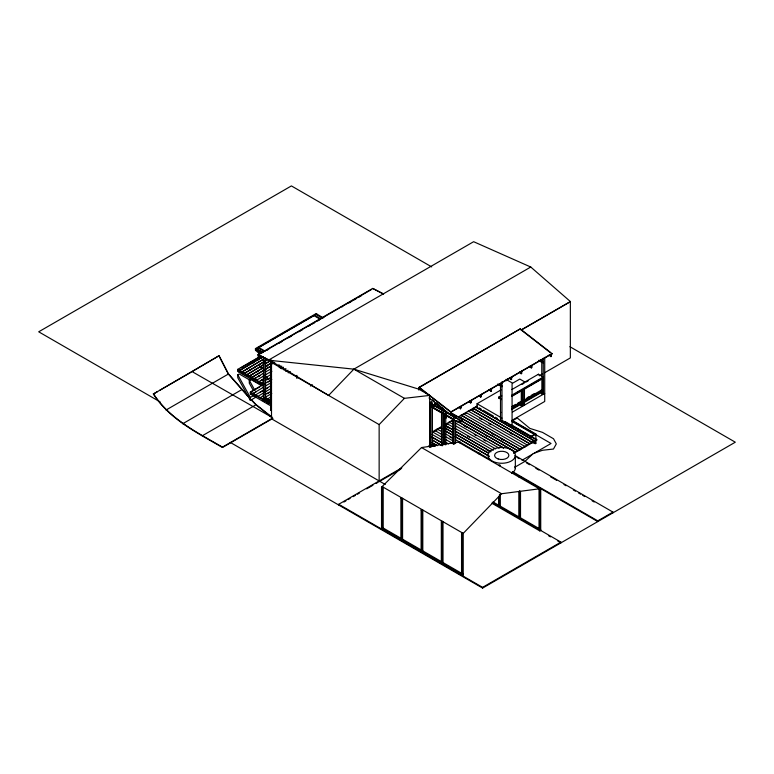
<?xml version="1.0" encoding="UTF-8"?>
<svg xmlns="http://www.w3.org/2000/svg" width="774" height="774" viewBox="0 0 774 774"><rect width="100%" height="100%" fill="white"/><g stroke="black" fill="none" stroke-linecap="round" stroke-linejoin="round"><path stroke-width="1.16" d="M549.027 355.189L550.894 356.63L551.968 353.534L520.254 328.902L419.179 387.261L418.734 389.999L419.363 388.732M428.989 397.971L450.449 414.622L450.894 411.894L551.968 353.534M451.474 411.855L450.449 414.622M458.692 407.347L460.549 408.788L460.946 406.379M461.575 406.021L460.549 408.788M468.792 401.503L470.66 402.954L471.056 400.545M470.66 402.954L471.685 400.177M478.903 395.669L480.77 397.12L481.167 394.711M481.796 394.343L480.77 397.12M489.013 389.835L490.88 391.286L491.267 388.877M490.88 391.286L491.906 388.509M499.124 384.001L500.981 385.452L501.378 383.043M502.007 382.675L500.981 385.452M509.224 378.167L511.092 379.608L511.488 377.199M511.092 379.608L512.117 376.841M551.92 353.863L450.836 412.223L419.121 387.59L520.254 328.902M519.335 372.323L521.202 373.774L521.599 371.365M521.202 373.774L522.227 371.007M529.445 366.489L531.312 367.94L531.699 365.531M531.312 367.94L532.338 365.164M539.555 360.655L541.413 362.106L541.81 359.697M542.439 359.329L541.413 362.106M550.894 356.63L551.291 354.221M445.689 417.563L446.83 415.59M445.718 418.55L446.908 416.48M506.428 380.74L507.628 378.67M530.761 267.03L353.873 369.159L328.602 395.417L268.955 359.871L473.64 241.701L530.761 267.03L570.486 301.637L521.337 330.014M379.144 481.67L379.144 424.597L404.415 398.339L429.686 395.417L429.686 447.169M492.187 503.41L539.875 530.945L540.726 530.461L540.726 488.636L501.552 493.744L463.229 533.383L462.388 533.866L461.546 533.383L461.546 574.231M381.524 487.175L382.366 487.668L383.207 487.175L383.207 528.032L381.524 529L381.524 487.175L421.53 447.546L459.862 441.954L460.704 442.438L459.862 442.922M532.551 454.154L525.072 461.314L514.933 467.167M272.98 418.318L222.448 447.498C197.293 432.792 169.554 419.382 153.378 393.995L219.071 355.701L228.34 373.697L248.764 396.917M153.378 393.995L157.567 391.576M159.657 390.377L191.072 372.236M259.435 353.718L255.439 350.187L255.439 348.61L316.082 313.596L322.961 317.688M256.697 350.187L256.068 350.554L256.068 348.977L316.711 313.963L256.068 349.093L262.309 352.702M261.709 356.127L258.593 357.927L258.061 354.627L372.72 288.421L383.643 294.052M339.389 308.062L258.09 355.005L268.975 360.249L353.873 369.159L418.869 389.177L429.686 395.417M340.212 307.588L371.704 289.408M266.72 350.351L268.801 349.151M279.191 343.153L282.307 341.353M288.547 337.754L291.663 335.955M298.938 331.746L301.018 330.546M301.676 330.169L302.305 329.801M308.294 326.347L310.374 325.148M312.454 323.948L314.534 322.748M317.65 320.949L319.73 319.749M321.81 318.549L323.89 317.35M342.108 306.823L342.737 306.465M348.842 302.944L351.957 301.144M354.037 299.944L356.117 298.745M358.198 297.535L361.313 295.736M262.657 385.791L237.763 371.414L237.763 369.353L260.403 356.282M258.274 357.781L260.354 356.582M240.849 367.931L259.367 357.24M239.021 369.72L238.392 370.078L238.392 371.781L239.021 371.414M263.005 356.601L239.34 370.63M263.112 356.659L239.447 370.688M251.685 363.499L253.746 362.309M260.944 358.149L263.005 356.969M251.792 363.557L253.853 362.367M256.939 360.587L259 359.397M261.051 358.217L263.112 357.027M263.373 359.184L241.759 372.023M263.479 359.242L241.865 372.091M246.906 369.053L248.967 367.863M255.555 397.372L250.35 400.381L237.763 377.741L237.763 374.819L239.234 373.968L250.631 380.547M267.852 359.397L244.187 373.426L246.238 372.236M267.959 359.455L244.294 373.484M249.325 370.456L251.386 369.266M253.446 368.076L255.507 366.886M258.593 365.105L260.644 363.915M249.431 370.514L251.492 369.324M258.69 365.164L260.751 363.983M263.073 364.951L246.606 374.819M265.124 363.761L271.297 360.2M263.17 365.009L246.713 374.887M265.23 363.828L271.403 360.258M271.51 410.413L270.881 410.413L270.881 361.535L272.671 360.868L272.671 363.548M263.431 367.544L249.025 376.222M265.492 366.354L271.664 362.783M263.537 367.602L249.131 376.28M265.598 366.412L271.771 362.851M251.086 375.032L253.146 373.842M256.233 372.062L258.284 370.872M265.492 366.712L267.552 365.531M256.339 372.12L258.39 370.93M265.598 366.779L267.649 365.589M271.19 364.39L274.751 362.338M270.997 365.967L251.453 377.615L253.504 376.435M271.103 366.025L251.55 377.683M253.272 390.357L249.286 383.169L249.286 380.257L250.757 379.405L261.68 385.713M263.237 373.368L253.872 379.018L255.933 377.828M265.192 372.12L271.471 368.618M257.984 376.638L260.045 375.448M256.03 377.886L253.978 378.709M258.09 376.706L260.151 375.516M271.722 371.143L256.291 380.411M269.671 372.691L271.722 371.501M271.171 374.384L258.719 381.814M281.349 368.376L283.41 367.195M260.77 380.624L262.831 379.434M264.892 378.244L266.943 377.064M281.349 368.743L283.41 367.553M260.877 380.682L262.937 379.502M264.998 378.312L267.049 377.122M263.295 381.717L261.138 383.207M265.25 380.469L271.529 376.967M283.777 369.779L285.935 368.647M267.311 379.647L269.478 378.515M271.19 406.098L250.35 394.063L250.35 391.992L271.79 379.492M285.896 371.472L287.986 370.262M251.395 391.75L259.754 386.923M261.854 385.713L263.944 384.514M268.123 382.095L270.213 380.885M263.228 387.358L252.769 393.753M265.211 386.091L271.587 382.52M288.218 372.807L290.414 371.655M252.663 393.695L255.904 391.944M250.35 400.381L250.35 397.468L254.511 395.059M270.871 385.733L255.188 395.156M260.316 392.079L262.512 390.928M265.54 389.061L267.736 387.909M271.21 388.335L257.616 396.549M263.17 395.775L260.035 397.952M265.153 394.508L271.539 390.947M267.253 393.666L269.449 392.515M265.492 397.11L271.761 393.492M271.152 396.762L264.776 400.69M271.481 399.365L267.194 402.083M310.403 386.013L312.483 384.813M153.378 393.637C169.554 419.015 197.293 432.424 222.448 447.13L271.51 418.802L385.249 484.466M521.405 329.811L570.351 301.56L570.351 357.907L544.567 372.787M431.786 402.151L431.157 401.783L429.686 402.635L430.315 403.002L431.786 402.151L431.786 404.56M430.944 404.831L432.414 403.98L431.786 402.886L430.315 403.728L430.944 404.831L430.944 445.195L432.869 446.308M432.627 404.831L460.849 420.63L460.849 422.091L457.057 421.607L432.627 407.501L433.053 404.579L515.165 451.968L515.165 452.577M434.524 406.408L434.949 403.486L441.122 407.056M432.627 407.501L433.053 404.579M443.647 411.429L445.118 410.578L445.747 411.671L445.747 444.915M442.167 412.523L441.538 412.89L430.944 406.776L430.315 405.682L454.425 419.595M453.477 416.373L454.948 415.522M477.065 406.66L477.065 403.738L501.039 389.893M512.514 383.275L519.809 379.057L525.004 382.056M453.477 419.053L452.848 419.421L444.276 414.467L443.647 413.374M432.473 431.795L441.199 426.755M445.224 424.433L453.177 419.837M477.132 406.011L458.818 416.576L517.632 450.536L517.554 451.194M435.636 430.576L438.81 428.748M447.266 423.862L447.894 423.494M461.217 415.802L465.929 413.084L465.929 412.474L524.82 446.385L524.82 446.995M471.376 409.939L475.043 407.821M501.513 399.616L498.601 397.942L498.601 397.207L501.668 395.446M511.875 389.554L538.404 374.229L543.251 377.025L511.614 395.291M457.057 421.607L460.849 422.091M498.601 397.942L501.668 396.172M522.073 384.388L524.114 383.207M526.156 382.027L528.197 380.856M451 413.239L462.746 419.537L462.32 421.24L458.953 420.514M539.41 375.767L542.506 373.987M512.32 395.495L514.313 394.343M516.306 393.192L518.299 392.041M526.92 387.068L528.913 385.916M530.906 384.755L535.898 381.882M537.891 380.731L539.884 379.579M511.614 396.027L543.251 377.76M512.04 396.269L522.247 390.367M524.453 389.099L542.826 378.486M430.315 445.563L432.414 444.344L435.307 446.017M338.712 505.016L338.712 504.28L401.832 467.844M343.898 502.026L345.968 500.826M348.039 499.627L350.109 498.427M353.225 496.637L355.295 495.437M357.375 494.238L359.446 493.048M366.702 488.858L372.923 485.259M376.029 483.469L378.109 482.27M379.144 481.622L400.806 469.121M511.585 406.737L515.668 404.386M517.709 403.206L519.751 402.025M527.065 397.797L529.106 396.627M531.148 395.446L534.205 393.676M512.32 406.921L521.299 401.735L521.299 390.309M523.93 400.216L541.877 389.854L541.877 378.428M512.04 408.179L522.247 402.287L520.767 401.435M524.453 401.009L542.826 390.406L541.355 389.554M511.537 408.953L522.663 402.528M524.037 401.735L543.251 390.647M511.537 409.678L522.663 403.264M524.037 402.47L543.251 391.373M520.767 403.622L520.767 405.566L521.192 405.324M512.398 412.107L544.722 393.444M512.398 420.127L544.722 401.464L544.722 357.414M401.735 538.723L400.893 539.217L400.893 498.359L401.735 497.876M478.39 453.622L479.232 453.138L480.074 453.622L479.232 454.106M401.735 498.853L402.577 498.359L402.577 539.217L401.735 539.701L401.735 498.853L400.893 498.359M504.89 421.511L530.829 436.478L535.037 434.05L535.037 434.804L512.214 421.637M532.212 442.486L535.25 443.657L535.879 443.289L535.879 434.05L530.829 436.971L501.978 420.311M513.617 452.858L536.721 439.516L536.721 440.125L513.839 453.341M421.114 550.885L421.114 510.037L421.956 509.553M498.601 465.29L499.443 464.806L500.294 465.29L499.443 465.784M421.956 510.521L422.798 510.037L422.798 550.885L421.956 551.369L421.956 510.521L421.114 510.037M521.976 460.259L551.04 443.483L533.615 433.421M442.167 562.069L441.325 562.553L441.325 521.705L442.167 521.221M518.822 476.968L519.664 476.484M442.167 522.189L443.009 521.705L443.009 562.553L442.167 563.046L442.167 522.189L441.325 521.705M519.664 477.452L520.505 476.968M499.443 505.654L498.601 506.148L498.601 496.531M461.546 533.383L462.388 532.889M539.875 488.152L539.033 488.636L539.033 529.484M540.726 529.484L539.875 529.977L492.187 502.442M338.712 504.28L482.599 587.36L560.937 542.129L560.937 542.864M512.34 471.521L597.789 520.854L612.95 512.098L612.95 512.833M230.294 442.418L482.599 588.085L735.3 442.196L569.887 346.694M534.254 453.177L542.516 450.265L553.478 449.036L556.312 443.899L553.526 438.752L542.468 432.366L529.919 428.419L517.264 417.999L512.078 420.988L514.13 422.178M533.857 442.515L535.879 443.289M383.014 293.752L372.72 288.421M258.061 354.627L271.19 360.994M431.689 266.904L291.401 185.915L38.7 331.804L160.141 401.919M540.117 360.084L543.251 361.893M538.704 360.307L543.251 362.929M541.771 393.444L543.251 394.295L543.251 358.265M506.022 379.357L512.078 382.859L512.078 426.145M499.888 384.514L501.978 385.723M497.43 384.136L501.978 386.758M520.767 405.566L522.247 406.418L522.247 403.506M498.601 397.207L501.513 398.891M512.185 420.369L535.879 434.05M512.214 420.872L535.037 434.05M516.181 423.359L518.232 424.539M520.283 425.729L527.462 429.87M477.065 403.738L501.978 418.124M511.953 425.226L536.721 439.516M512.988 426.426L515.049 427.616M517.119 428.806L519.18 429.996M521.241 431.195L524.337 432.976M526.397 434.166L528.468 435.365M530.529 436.555L536.721 440.125M479.096 407.83L481.138 409.011M483.179 410.191L493.367 416.073M495.408 417.244L497.44 418.424M502.578 421.395L500.497 420.185L500.497 386.042M504.667 422.594L506.747 423.794M508.828 424.994L511.943 426.793M316.082 314.447L322.323 318.046M475.507 406.95L534.321 440.899M532.26 440.319L534.408 441.461M314.612 315.299L320.852 318.898M313.973 315.657L320.223 319.265M473.117 408.333L531.931 442.283M529.532 443.666L470.718 409.707L470.718 410.317M510.008 432.908L512.069 434.108M468.328 411.091L527.22 445.002L527.142 445.66M479.754 418.212L481.815 419.402M489.042 423.572L491.103 424.762M463.616 413.819L463.616 414.419L463.529 413.858L522.431 447.769L522.431 448.378M461.14 415.241L519.954 449.201L519.954 449.81M492.167 433.682L494.238 434.872M501.455 439.042L503.526 440.232M458.74 416.625L517.554 450.584M450.391 412.407L462.746 419.537M434.524 403.728L442.757 408.488M461.585 420.94L515.242 451.919M431.786 404.096L441.664 409.804M445.118 411.797L448.069 413.5M450.033 414.632L453.97 416.905M485.317 435.249L487.378 436.439M430.315 404.947L433.276 406.66M456.089 420.543L503.555 447.943M456.012 420.582L503.477 447.991M464.352 425.913L466.412 427.103M515 455.547L612.95 512.098M516.926 457.347L519.17 458.682M526.465 462.9L529.59 464.7M535.84 468.309L538.965 470.118M550.43 476.736L556.68 480.344M563.975 484.553L566.055 485.762M573.35 489.971L575.44 491.171M578.565 492.98L580.645 494.18M582.735 495.389L584.815 496.589M592.11 500.797L594.19 502.007M451.639 420.727L451.639 421.337L451.552 420.775L453.622 421.965M455.683 423.155L499.104 448.136M474.336 434.446L476.397 435.636M483.624 439.806L485.685 440.996M453.371 424.5L449.162 422.159L449.162 422.768M455.354 425.729L495.67 448.92M353.873 369.159L404.415 398.339M453.032 427.074L446.762 423.542L446.762 424.152M455.015 428.303L493.28 450.304M467.477 436.023L469.547 437.213M445.476 425.477L452.703 429.647M455.799 431.428L490.88 451.687M445.398 425.516L453.661 430.286M455.722 431.476L490.803 451.735M446.511 426.677L448.572 427.867M486.759 449.917L488.82 451.107M445.147 428.051L453.4 432.811M455.47 434.011L488.491 453.071M445.069 428.09L453.322 432.859M455.393 434.05L488.404 453.119M439.661 427.645L441.722 428.835L439.584 427.693L439.584 428.303M445.853 431.215L453.071 435.385L445.766 431.263M489.187 456.244L455.131 436.584L489.11 456.283M512.34 472.256L597.789 521.589L597.789 520.854M441.393 431.408L437.184 429.077L437.184 429.676M445.437 433.837L452.742 437.968M455.76 439.796L488.858 458.818M449.646 436.788L451.706 437.978M459.011 442.438L539.875 489.12L539.875 530.945M442.012 434.63L434.785 430.46L434.785 431.06M445.108 436.41L453.438 441.132M432.395 431.844L441.761 437.155M445.805 439.584L453.109 443.705M432.056 434.417L441.432 439.729M445.476 442.157L448.649 443.899M431.805 436.942L441.093 442.302M432.763 437.581L442.051 442.941M431.805 437.552L433.875 438.742M432.511 440.116L441.799 445.476M432.434 440.154L441.712 445.524M432.173 442.689L437.339 445.669L432.095 442.728M431.786 444.711L434.756 446.424M429.377 445.756L431.437 446.946M258.806 347.516L265.047 351.115M258.177 347.884L264.418 351.483M428.419 446.047L430.479 447.237M256.697 348.735L262.947 352.334M255.439 348.61L262.134 352.48M421.53 447.546L501.552 493.744M270.881 361.168L271.51 361.535M379.144 424.597L271.51 362.455L271.51 419.169M260.586 366.605L263.624 368.356M259.958 366.973L262.986 368.714M493.028 501.958L538.646 528.294M540.097 530.103L560.937 542.129M548.437 535.647L550.517 536.846M557.812 541.055L559.892 542.264M265.975 377.499L269.013 379.25M237.763 369.353L263.557 384.243M237.763 369.72L263.663 384.668M241.043 372.584L243.065 373.755M245.087 374.916L247.109 376.087M250.147 377.838L255.197 380.76M257.22 381.921L259.242 383.091M271.451 401.019L265.54 397.604L264.069 398.455L270.968 402.441M264.911 397.971L269.487 400.613M270.968 403.167L263.441 398.823L263.441 357.356M263.741 399.365L270.813 403.447M250.35 391.992L271.268 404.067M250.35 392.36L271.268 404.434M253.63 395.224L256.668 396.975M262.725 400.477L264.747 401.648M266.769 402.819L268.791 403.98M271.974 417.37L192.116 371.626L219.071 355.701M382.366 486.691L463.229 533.383L463.229 575.198L462.388 575.692L462.388 533.866M520.205 329.231L550.053 352.412M530.074 366.131L531.941 367.573M519.964 371.965L521.831 373.407M509.863 377.799L511.73 379.25M489.642 389.467L491.509 390.918M469.431 401.145L471.298 402.586M419.179 387.261L450.894 411.894M432.424 399.771L434.291 401.222M436.149 402.673L439.884 405.566M272.042 417.205L255.923 404.454L251.153 399.432M256.871 405.566L271.094 416.818M257.539 350.98L260.064 353.35M219.623 357.124L228.34 374.065L247.97 396.443M251.153 399.79L255.923 404.821L202.227 435.82M249.286 380.257L254.985 390.512M237.763 374.819L250.35 397.468M258.4 355.16L258.593 357.927M542.826 378.002L542.826 390.889M542.826 391.615L542.826 394.537L541.355 393.685L541.355 391.741M541.771 359.813L541.771 376.628M538.404 374.229L538.404 374.964M535.25 440.977L535.25 443.657M534.321 441.509L534.408 440.861L475.584 406.901L475.507 407.55M531.931 442.892L532.009 442.244L473.195 408.285L473.117 408.933M530.829 436.478L530.829 437.242M529.532 444.276L529.61 443.628L470.795 409.669L470.795 410.278M524.743 446.434L524.743 447.043M524.453 388.606L524.453 401.493M524.453 402.228L524.453 405.141M524.037 388.848L524.037 405.382M522.663 389.641L522.663 406.176M522.247 389.883L522.247 402.77M522.344 447.817L522.344 448.427M520.718 448.639L520.718 449.365M520.505 491.384L520.505 517.816L519.664 518.299L519.664 490.668M520.031 449.762L520.031 449.152L461.217 415.203L461.14 415.851M518.822 491.384L518.822 517.816M515.339 455.915A13.642 7.875 0 0 1 494.131 461.933A13.642 7.875 0 0 1 495.708 448.32A13.642 7.875 0 0 1 515.339 455.915L515.339 468.464M501.978 381.834L501.978 421.559M500.71 412.039L500.71 412.774M500.294 494.131L500.294 506.148L499.443 506.631L499.443 494.615M482.599 587.36L482.599 588.085M468.405 411.052L468.405 411.662M466.006 412.436L466.006 413.035M462.32 419.779L462.32 421.24M460.424 420.872L460.424 422.333M455.586 418.299L455.586 415.89L454.106 416.741L454.106 444.402M455.586 420.698L455.586 443.55M453.477 418.782L453.477 444.034M452.848 418.657L452.848 443.589M449.239 422.111L449.239 422.72M446.84 423.494L446.84 424.104M444.276 413.713L444.276 444.586M443.647 411.033L443.647 408.759L443.009 408.391L443.009 410.665M443.647 412.619L443.647 444.895M442.805 410.539L442.805 408.275L442.167 407.908L442.167 410.181M442.167 411.768L442.167 445.863M441.538 412.126L441.538 445.379M437.262 429.028L437.262 429.638M434.872 430.412L434.872 431.021M432.414 407.54L432.414 444.344M430.315 403.002L430.315 446.288M382.366 487.668L382.366 528.516M296.887 375.342L296.887 378.505M281.726 366.063L281.726 368.414M280.246 365.734L280.246 368.134M278.988 364.631L278.988 367.002M271.19 361.719L271.19 410.597M265.54 358.062L265.54 398.339M264.069 357.723L264.069 399.191M250.979 392.728L250.979 394.421M241.604 389.748L182.674 423.765M228.34 374.065L166.023 410.036M515.107 466.412A13.642 7.875 0 0 1 511.566 473.398M382.366 527.539L381.524 528.032L462.388 574.714L463.229 574.231L382.366 527.539M498.156 458.963A7.15 4.131 0 0 0 508.876 455.383A7.15 4.131 0 0 0 498.156 451.813A7.15 4.131 0 0 0 498.156 458.963"/></g></svg>
